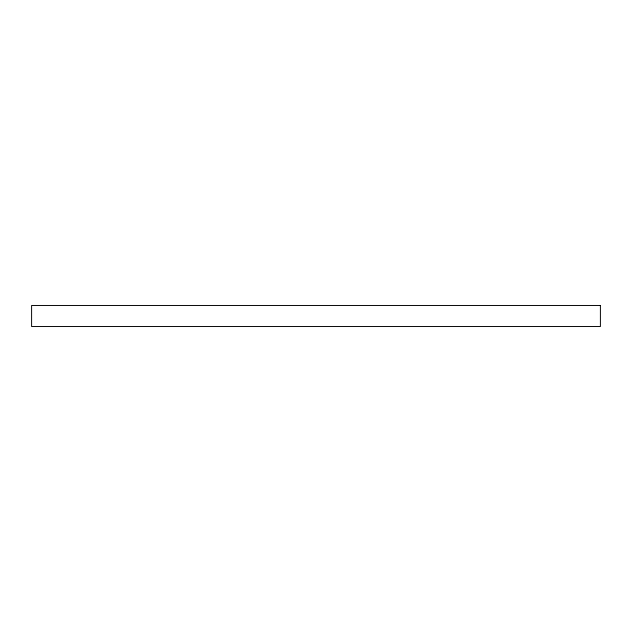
<?xml version="1.0" encoding="UTF-8"?>
<svg xmlns="http://www.w3.org/2000/svg" width="632" height="632" viewBox="0 0 632 632"><rect width="100%" height="100%" fill="white"/><g stroke="black" fill="none" stroke-linecap="round" stroke-linejoin="round"><path stroke-width="0.95" d="M600.4 305.469L31.6 305.469L31.6 326.531L600.4 326.531L600.4 305.469"/></g></svg>
